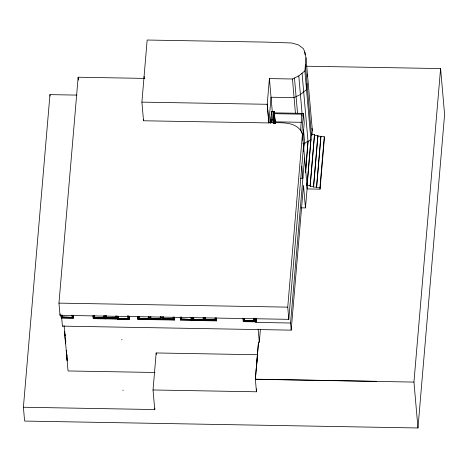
<?xml version="1.0" encoding="UTF-8"?>
<svg xmlns="http://www.w3.org/2000/svg" width="468" height="468" viewBox="0 0 468 468"><rect width="100%" height="100%" fill="white"/><g stroke="black" fill="none" stroke-linecap="round" stroke-linejoin="round"><path stroke-width="0.7" d="M62.338 317.784L62.349 317.199L72.394 317.374L72.382 317.959L62.338 317.784L62.104 315.075M94.226 318.404L94.232 317.819L104.276 317.994L104.265 318.579L94.226 318.404L93.986 315.695M106.394 318.591L106.4 318.012L116.444 318.187L116.433 318.772L106.394 318.591L106.154 315.888M118.299 319.018L118.31 318.433L128.355 318.609L128.343 319.194L118.299 319.018L118.065 316.31M138.815 319.17L138.821 318.591L148.865 318.766L148.853 319.351L138.815 319.17L138.575 316.467M137.639 316.69L137.873 319.422L161.723 319.814L161.752 319.463L150.696 319.357L150.708 318.772L160.746 318.948L160.74 319.533L160.559 316.818M162.419 316.754L162.659 319.486L173.605 319.761L173.616 319.176L163.572 319L163.56 319.585L163.326 316.877M181.403 319.808L181.414 319.223L191.453 319.404L191.447 319.983L181.403 319.808L181.163 317.099M193.571 320.001L193.582 319.416L203.621 319.591L203.615 320.176L193.571 320.001L193.331 317.292M215.344 317.883L215.526 320.598L205.481 320.422L205.487 319.837L215.532 320.018M244.273 321.381L244.278 320.796L254.323 320.972L254.311 321.557L244.273 321.381L244.091 318.667M305.469 172.534L307.985 140.944L304.112 143.904L303.498 151.176M305.598 172.674L308.061 141.804L302.059 73.224M62.419 326.126L291.195 330.145L303.486 185.31L305.464 207.909L301.129 207.833M306.113 66.21L440.587 68.574L444.6 114.467L417.965 427.974L24.611 421.065L23.4 407.242L49.959 94.624L76.957 95.098M303.533 145.917L288.803 319.334L60.027 315.315L58.962 303.118L78.15 77.232L144.208 78.39M60.027 315.315L60.144 313.917M61.665 317.526L61.22 317.52L61.402 315.362M73.154 315.163L73.365 318.24L61.402 318.029L61.197 314.952M62.349 317.199L72.394 317.374M62.507 315.678L62.613 317.193L62.437 315.104M64.836 331.49L64.654 333.649L65.549 343.892L65.772 340.727M103.171 318.474L105.277 318.515L105.247 318.86L93.284 318.655L93.079 315.572M104.276 317.994L94.232 317.819M94.501 317.819L103.972 317.842L94.501 317.784L94.331 315.613M117.158 316.187L117.415 319.053L105.458 318.843L105.487 318.492L111.115 318.591M116.444 318.187L106.4 318.012M106.669 317.971L116.128 318.141L115.959 315.964M129.115 316.397L129.326 319.474L117.363 319.27L117.398 318.919M118.31 318.433L128.355 318.609M307.031 83.485L306.511 89.569L300.427 94.53L294.074 97.642L271.036 97.233L268.848 122.932L143.53 120.773L141.903 102.129L147.157 40.026L266.122 42.114L291.816 42.997L298.303 44.852L303.422 48.672L304.814 51.983L305.996 57.792L312.349 130.367L311.94 135.188M143.53 120.773L143.653 119.346M137.873 319.422L137.668 316.339M148.865 318.766L138.821 318.591M138.92 316.38L139.09 318.55L148.549 318.72L139.09 318.585L138.908 316.526M149.789 319.252L149.836 319.632L149.52 316.877M160.746 318.948L150.708 318.772M23.4 407.242L154.744 409.547L153.03 389.973L156.177 352.96L257.412 354.738M160.261 316.731L160.43 318.936L160.255 316.842M154.744 409.547L154.867 408.096M174.377 316.965L174.587 320.042L162.624 319.837L162.659 319.486M163.572 319L173.616 319.176M173.3 319.129L163.841 319L173.3 319.164L173.131 316.959M190.347 319.878L192.459 319.919L192.43 320.27L180.467 320.059L180.496 319.708M181.414 319.223L191.453 319.404M204.335 317.591L204.598 320.457L192.635 320.247L192.664 319.896L198.999 320.007M193.582 319.416L203.621 319.591M216.298 317.801L216.508 320.884L204.545 320.674L204.574 320.323M215.52 320.159L205.487 319.837M205.756 319.837L215.227 319.86L205.756 319.837L205.587 317.632M255.089 318.761L255.294 321.844L243.331 321.633L243.184 319.235M244.278 320.796L254.323 320.972M268.848 122.932L267.222 104.288L269.404 78.589L292.441 78.993L298.795 75.886L304.879 70.925L305.996 57.792M270.545 123.096L271.089 116.602M271.212 115.198L271.516 111.577L274.383 111.653L273.406 123.142M270.621 123.096L271.516 111.577M270.861 122.628L271.089 119.311L272.16 119.328L272.124 119.744L271.06 119.726L272.078 119.732L271.832 122.645M270.937 122.639L271.218 119.328M271.341 119.709L271.849 119.72M271.756 122.657L272.031 119.34M272.914 111.624L274.289 111.729M274.096 112.092L273.025 112.074L273.025 111.624M273.189 111.676L272.505 119.738L273.318 119.755L274.002 111.688L275.02 123.295M272.692 119.363L273.201 119.369M273.306 112.057L273.821 112.068M255.809 320.13L255.932 318.404M255.955 319.755L256.113 318.41M291.195 330.145L290.569 323.014L255.873 322.405L255.996 320.949M256.113 318.708L255.996 320.135L255.838 318.38M273.739 112.074L273.078 112.063M255.791 321.381L256.236 321.387L256.458 318.228M274.131 111.676L273.447 119.767L272.376 119.749L272.411 119.334L273.482 119.358M274.207 111.729L275.225 123.324M273.318 123.142L274.295 111.636L275.301 123.33M153.03 389.973L256.452 391.792L255.352 379.185L258.494 342.166L259.307 342.184L260.419 329.127M256.23 370.539L257.429 356.353M256.452 391.792L256.698 388.89M300.497 130.777L301.907 114.174L273.768 113.677M301.772 133.222L303.457 113.379L273.839 112.858M288.803 319.334L287.738 307.143L302.468 133.725C296.835 120.633 280.443 122.914 268.866 122.751L267.234 104.107M302.743 140.166L304.253 122.446L303.457 113.379M303.486 149.666L304.048 143.12L302.802 143.723M290.569 323.014L304.592 158.003M305.399 64.841L311.454 135.071L311.407 134.544L314.449 134.603L314.514 135.316L317.854 135.375L317.912 136.089L324.271 136.732L324.394 138.165L320.065 189.154L307.078 188.926L306.838 183.655M320.065 189.154L319.936 187.726L316.59 187.662L316.543 187.13L313.583 187.077L313.519 186.363L310.185 186.305L310.12 185.591L307.072 185.539L310.881 139.505L308.061 141.804M307.072 185.539L311.448 134.023M305.464 207.909L307.189 187.656L302.468 133.725M310.12 185.591L314.449 134.603M310.185 186.305L314.514 135.316M313.519 186.363L317.854 135.375M313.583 187.077L317.912 136.089M316.543 187.13L320.878 136.141M316.59 187.662L320.925 136.674M319.936 187.726L324.271 136.732M417.965 427.974L413.952 382.081L440.587 68.574M61.261 316.503L61.688 316.28M141.903 102.129L267.222 104.288M272.534 119.358L273.353 119.369M275.207 121.838L301.901 122.306M300.702 178.22L302.872 178.255L301.813 166.169M306.727 184.924L307.02 184.93M58.962 303.118L287.738 307.143M62.63 317.052L72.072 317.362L71.908 315.157M116.14 318.029L106.669 318.006L106.499 315.801M160.442 318.79L150.971 318.772L150.801 316.561M181.683 319.188L191.137 319.351M118.579 318.398L128.039 318.562M205.978 320.346L213.016 320.469M118.802 318.942L125.839 319.065M243.366 321.282L250.398 321.405M121.493 339.762L122.06 339.774M66.766 350.304L66.316 350.292L66.672 354.352M66.655 350.555L66.21 350.544L67.105 360.787L67.55 360.793M155.019 372.481L68.047 370.954L64.081 325.64M255.352 379.185L376.436 381.315M413.952 382.081L255.358 379.291L258.494 342.166M122.751 390.224L123.324 390.23M144.068 76.389L144.273 78.583M307.236 74.5L307.628 76.436M311.951 128.431L312.349 130.367M304.814 51.983L305.066 54.85M304.879 70.925L310.933 140.107M298.795 75.886L302.065 113.297M303.521 129.893L304.721 143.606M301.907 114.174L302.088 116.21M304.048 143.12L304.112 143.904M294.46 78.01L297.543 113.227M292.441 78.993L295.437 113.238M274.078 111.676L275.149 123.283M274.032 112.794L274.985 123.675M274.02 114.128L274.833 123.675M274.002 114.865L274.769 123.57M274.026 119.211L274.143 120.773M273.546 120.083L273.798 122.985M273.517 120.37L273.757 123.131M273.447 121.206L273.669 123.002M269.404 78.589L272.277 111.413M271.188 119.726L271.212 120.024M271.089 119.311L271.235 121.177M258.166 329.127L259.307 342.184M256.101 318.345L256.277 320.375M255.996 318.661L256.236 321.387M255.499 318.146L255.873 322.405M254.996 318.427L255.294 321.844M254.06 318.275L254.311 321.118M254.019 318.176L254.311 321.557M253.767 318.181L254.007 320.96L244.548 320.796L244.378 318.591M243.032 318.217L243.331 321.633M216.269 318.152L216.508 320.884M215.046 317.795L215.216 320.001M205.306 317.708L205.475 319.983M205.241 317.714L205.481 320.422M204.247 317.257L204.545 320.674M203.422 317.602L203.609 319.732M203.375 317.468L203.615 320.176M203.135 317.374L203.305 319.58L193.846 319.41L193.676 317.205M192.395 317.515L192.635 320.247M192.19 317.538L192.43 320.27M191.254 317.415L191.441 319.545M191.207 317.281L191.447 319.983M190.962 317.292L191.137 319.387L181.678 319.223L181.508 317.017M180.256 316.976L180.437 319.024M180.227 317.327L180.467 320.059M174.348 317.316L174.587 320.042M173.371 317.058L173.605 319.761M163.671 316.795L163.841 319M162.39 317.105L162.624 319.837M161.513 316.737L161.723 319.814M156.177 352.96L156.3 354.381M150.69 318.919L150.52 316.643L150.696 319.357M148.619 316.643L148.853 319.351M148.379 316.543L148.549 318.749M138.622 316.602L138.809 318.731M129.028 316.064L129.326 319.474M128.092 315.912L128.343 318.755M128.051 315.812L128.343 319.194M127.799 315.818L128.039 318.597L118.579 318.433L118.41 316.228M117.064 315.853L117.363 319.27M116.199 316.064L116.433 318.772M115.947 316.081L116.128 318.17M106.201 316.023L106.388 318.152M105.154 315.432L105.458 318.843M104.949 315.45L105.247 318.86M104.031 315.877L104.265 318.579M103.791 315.777L103.96 317.983M78.15 77.232L78.402 80.127M94.033 315.83L94.22 317.965M93.05 315.923L93.284 318.655M73.125 315.514L73.365 318.24M72.207 315.245L72.382 317.959M49.959 94.624L50.082 96.08M67.012 354.65L67.135 356.013M65.105 333.661L65.28 335.708M65.578 339.119L65.772 341.933M66.579 350.298L66.702 351.72M66.789 355.709L67.146 359.769M61.735 318.304L62.425 326.184M61.162 315.303L61.402 318.029M61.039 315.473L61.22 317.52M274.014 115.134L274.745 123.505M274.014 116.503L274.26 120.656"/></g></svg>
